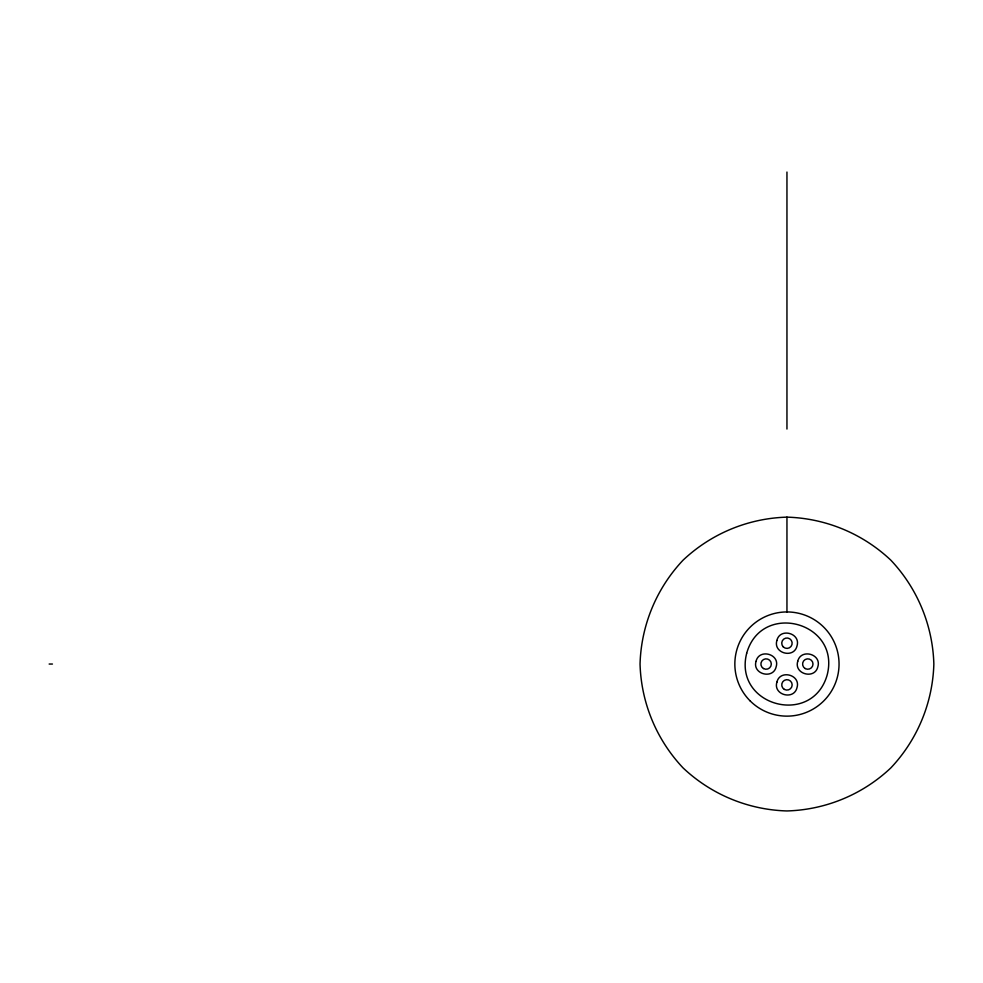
<?xml version="1.0" encoding="UTF-8"?>
<svg xmlns="http://www.w3.org/2000/svg" width="983" height="983" viewBox="0 0 983 983"><rect width="100%" height="100%" fill="white"/><g stroke="black" fill="none" stroke-linecap="round" stroke-linejoin="round"><path stroke-width="1.47" d="M786.953 517.144C748.198 518.262 711.274 533.56 683.074 560.163C656.46 588.362 641.162 625.286 640.044 664.041C641.162 702.796 656.46 739.72 683.074 767.92C711.274 794.534 748.198 809.82 786.953 810.95C825.708 809.82 862.632 794.534 890.819 767.92C917.434 739.72 932.732 702.796 933.85 664.041C932.732 625.286 917.434 588.362 890.819 560.163C862.632 533.56 825.708 518.262 786.953 517.144L786.953 611.954M49.15 664.041L52.443 664.041M786.953 172.05L786.953 429.043M746.687 653.253C733.22 706.003 812.499 727.248 827.207 674.83C840.686 622.079 761.395 600.834 746.687 653.253M756.038 661.35C752.081 674.141 773.203 679.806 776.177 666.744C780.121 653.941 759.011 648.288 756.038 661.35M776.877 640.498C772.933 653.302 794.043 658.954 797.016 645.905C800.973 633.101 779.863 627.449 776.877 640.498M776.877 682.19C772.933 694.993 794.043 700.646 797.016 687.584C800.973 674.78 779.863 669.128 776.877 682.19M797.729 661.35C793.773 674.141 814.882 679.806 817.856 666.744C821.813 653.941 800.703 648.288 797.729 661.35M750.115 700.879A52.087 52.087 0 0 0 837.27 677.52A52.087 52.087 0 0 0 773.461 613.724A52.087 52.087 0 0 0 750.115 700.879M783.267 646.888A5.21 5.21 0 0 0 791.979 644.553A5.21 5.21 0 0 0 785.601 638.164A5.21 5.21 0 0 0 783.267 646.888M805.188 668.551A5.21 5.21 0 0 0 813.002 664.041A5.21 5.21 0 0 0 805.188 659.532A5.21 5.21 0 0 0 805.188 668.551M784.348 689.402A5.21 5.21 0 0 0 792.163 684.881A5.21 5.21 0 0 0 784.348 680.371A5.21 5.21 0 0 0 784.348 689.402M763.496 668.551A5.21 5.21 0 0 0 771.311 664.041A5.21 5.21 0 0 0 763.496 659.532A5.21 5.21 0 0 0 763.496 668.551"/></g></svg>
